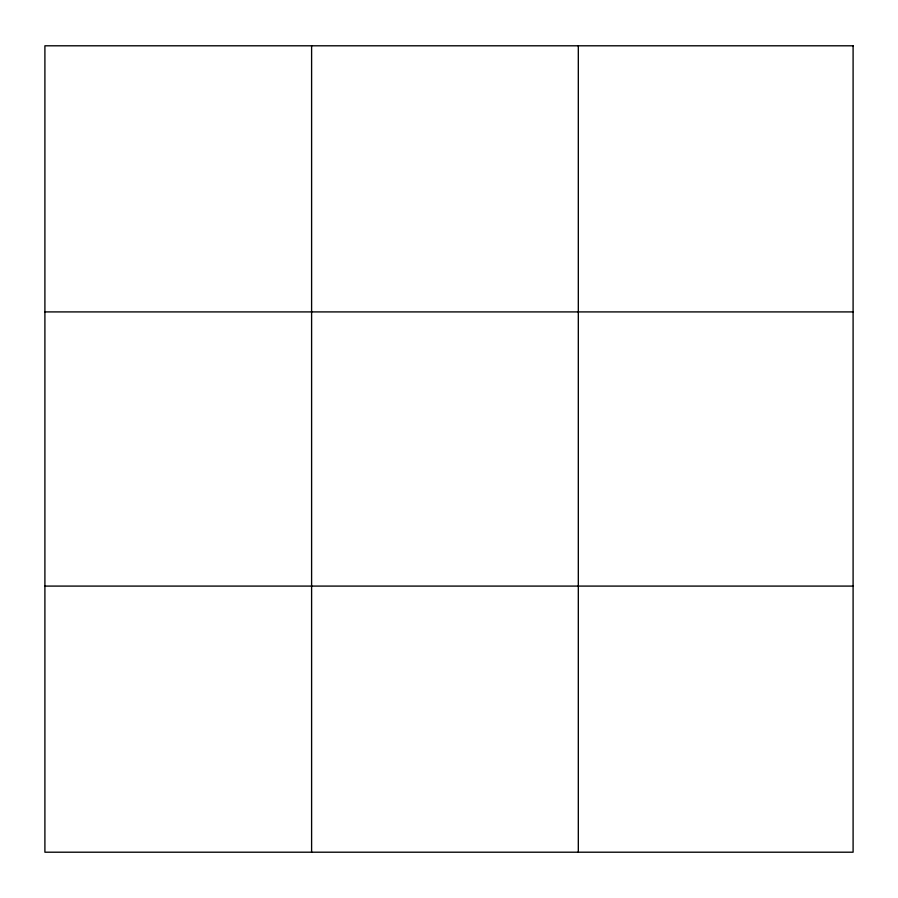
<?xml version="1.0" encoding="UTF-8"?>
<svg xmlns="http://www.w3.org/2000/svg" width="898" height="898" viewBox="0 0 898 898"><rect width="100%" height="100%" fill="white"/><g stroke="black" fill="none" stroke-linecap="round" stroke-linejoin="round"><path stroke-width="1.35" d="M311.606 852.202L311.606 45.798M578.312 852.202L578.312 45.798M44.9 311.909L853.1 311.909M44.9 586.091L853.1 586.091M853.1 45.798L853.1 852.202L44.9 852.202L44.9 45.798L853.1 45.798"/></g></svg>
